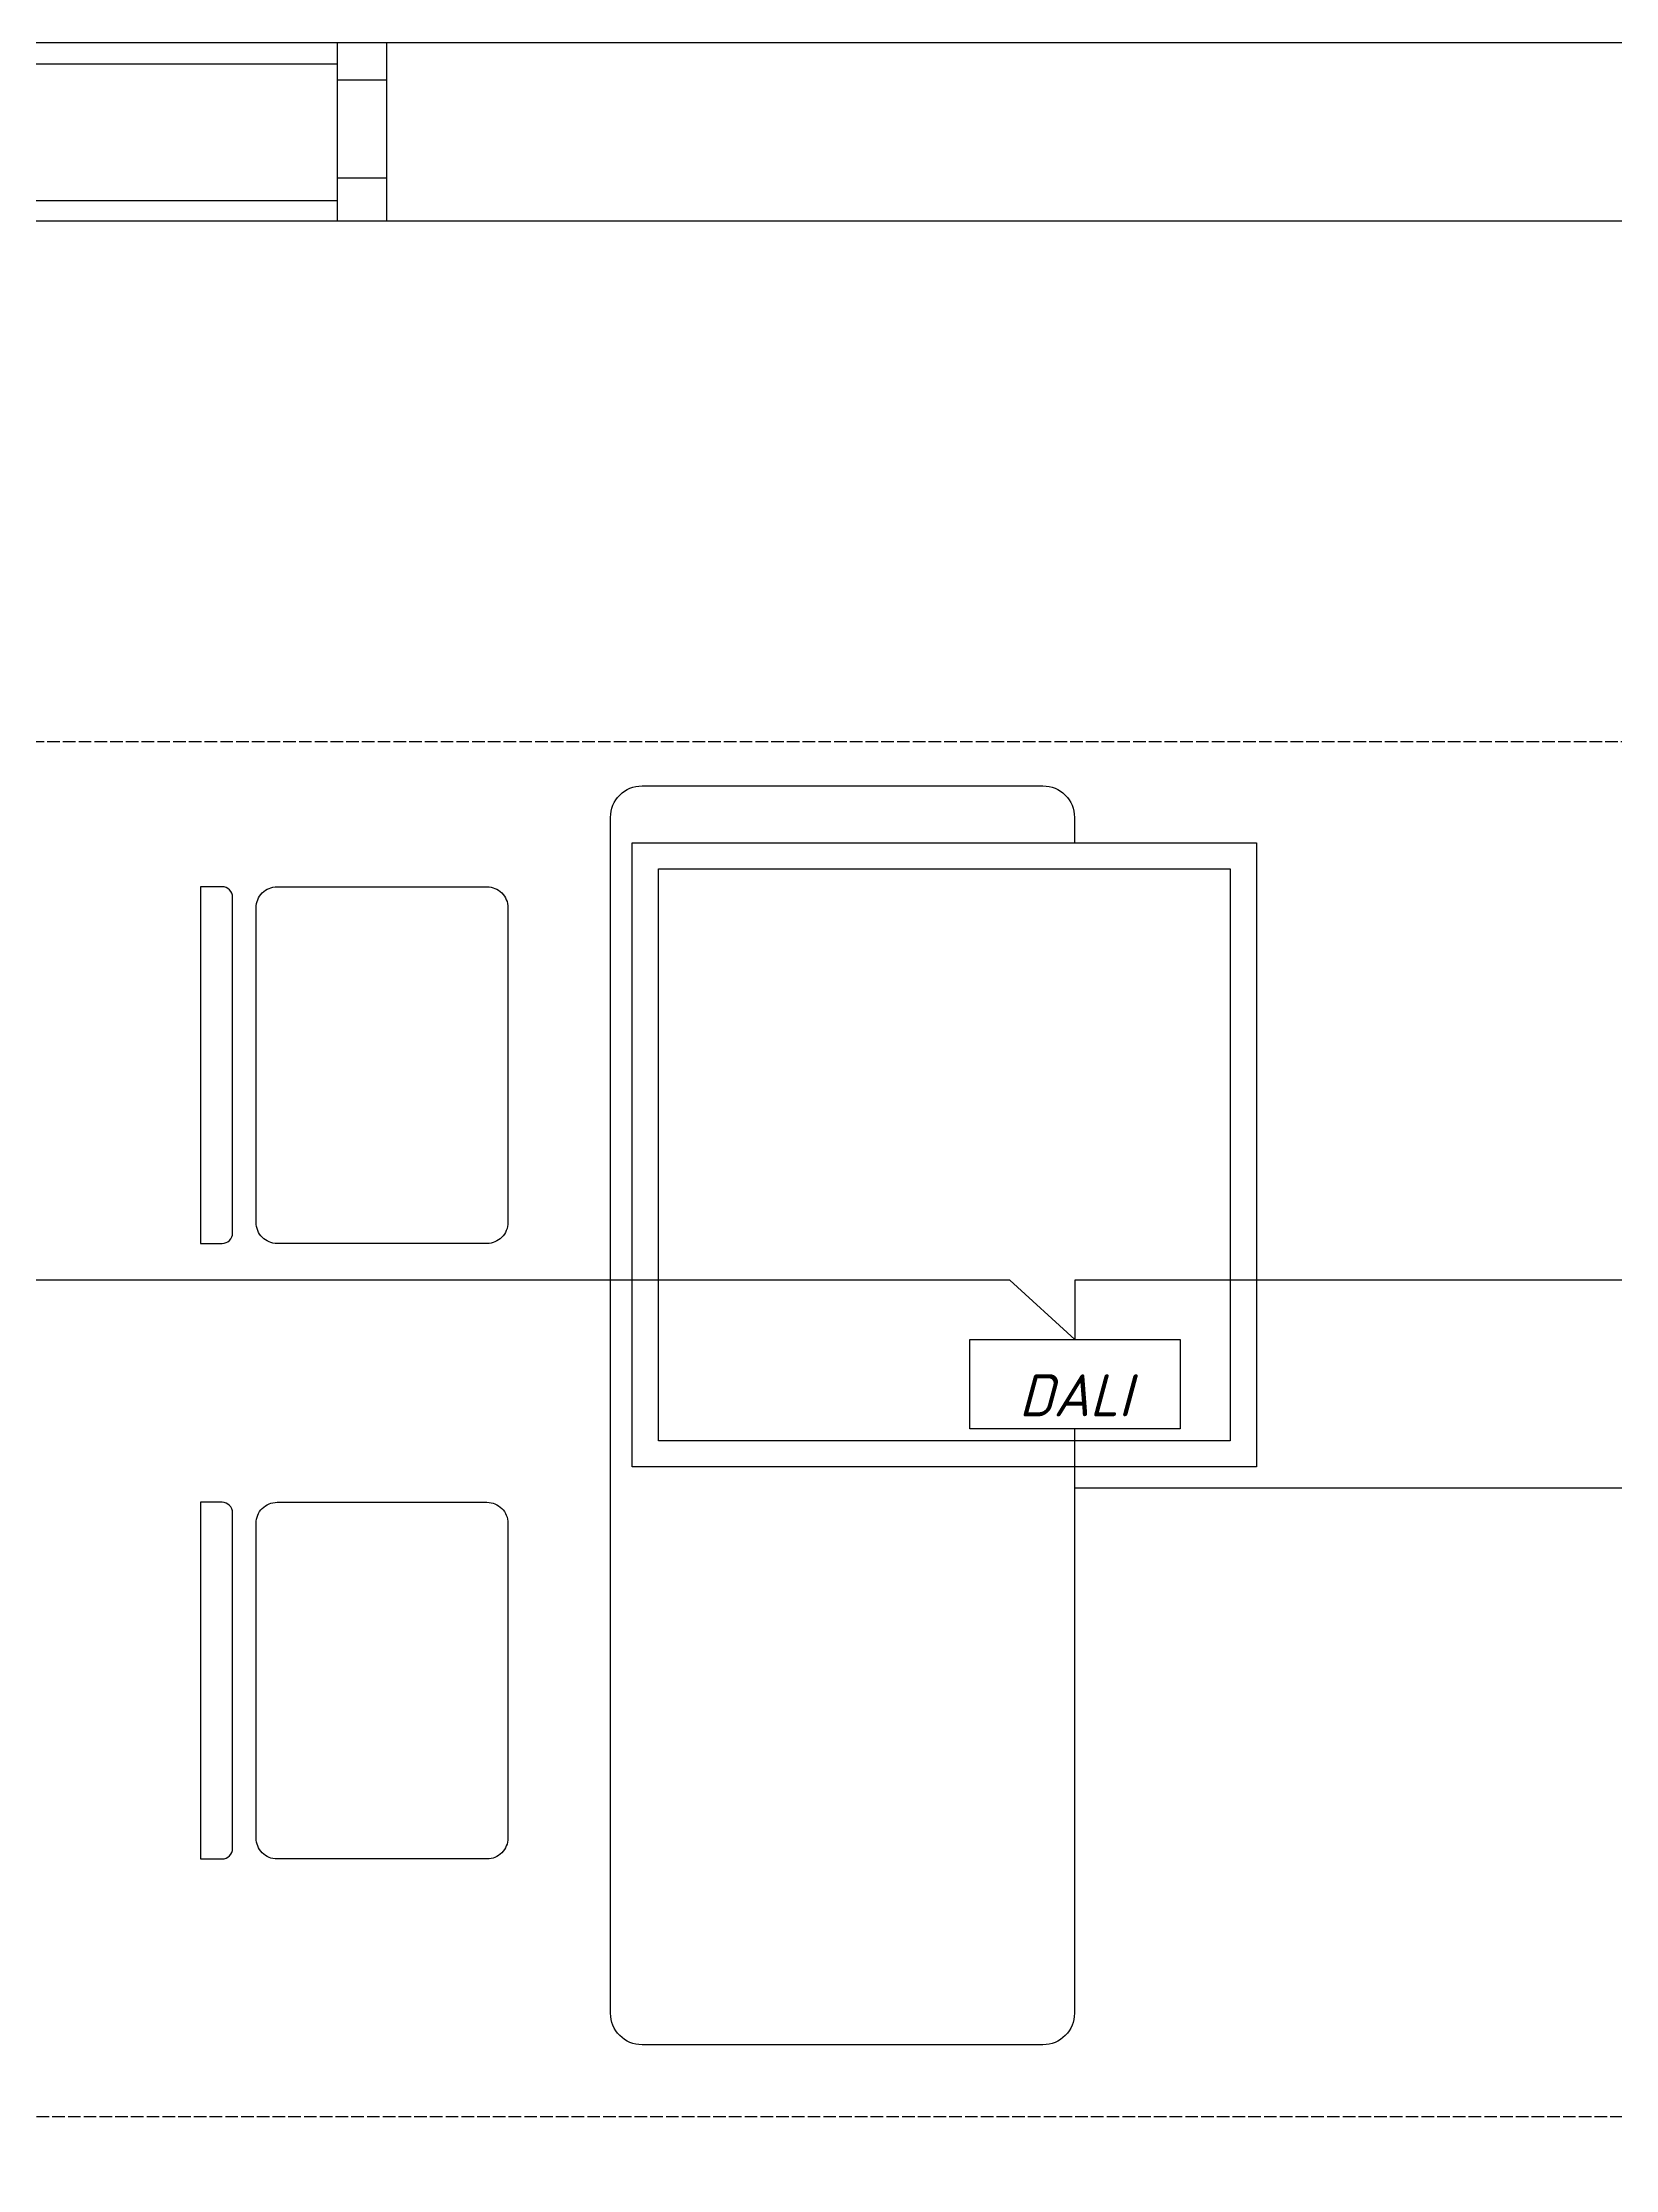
# Model space of a CAD drawing. Header units: millimetres. Extents: x -4896 to 62463, y -11301 to 6998.
# Drawn here: x 1640 to 3140, y 1453 to 3481 of the extents above; entities that cross this region are included whole.
import ezdxf

# ---------------------------------------------------------------- set-up
doc = ezdxf.new("R2010")
doc.units = ezdxf.units.MM
doc.linetypes.add('ACAD_ISO02W100', pattern=[15, 12, -3])
doc.layers.add('Рамка', color=250, linetype='Continuous')
doc.styles.add('Мой новый', font='isocpeur.ttf', dxfattribs={"width": 0.955, "oblique": 15})

# ---------------------------------------------------------------- blocks, each defined once
blk = doc.blocks.new('DALI_драйвер светильника')
at = {"layer": 'Рамка', "color": 3}
blk.add_lwpolyline([(-100.2, 42.7), (100.2, 42.7), (100.2, -42.7), (-100.2, -42.7)], close=True, dxfattribs=at)
at = {"layer": 'Рамка', "color": 3, "insert": (-100.2, 42.7), "char_height": 4, "width": 200.467, "attachment_point": 1, "style": 'Мой новый'}
blk.add_mtext('\\pxqc;\\P\\P\\P\\P\\P{\\H10x;DALI}', dxfattribs=at)

msp = doc.modelspace()

# ---------------------------------------------------------------- linework, layer by layer
at = {"layer": 'Рамка', "color": 4}
for p, q in [((1968.4, 3310.6), (1968.4, 3480.6)), ((949, 3460.2), (1921, 3460.2)), ((1921, 3445.1), (1968.4, 3445.1)), ((1921, 3351.6), (1968.4, 3351.6)), ((949, 3330), (1921, 3330))]:
    msp.add_line(p, q, dxfattribs=at)
at = {"layer": 'Рамка'}
for points in [[(5870.6, -1570.3), (-573.7, -1570.3), (-573.7, 3480.6), (8443.9, 3480.6), (8443.9, -1570.3), (6886.6, -1570.3)], [(5870.6, -1400.3), (-403.7, -1400.3), (-403.7, 3310.6), (8273.9, 3310.6), (8273.9, -1400.3), (6886.6, -1400.3)]]:
    msp.add_lwpolyline(points, dxfattribs=at)
at = {"layer": 'Рамка', "color": 4}
msp.add_lwpolyline([(1921, 3480.6), (1921, 3310.6)], dxfattribs=at)
at = {"layer": 'Рамка', "color": 5, "linetype": 'ACAD_ISO02W100'}
msp.add_lwpolyline([(774.8, 2814.2), (7811.6, 2814.2), (7811.6, 1503.3), (774.8, 1503.3)], close=True, dxfattribs=at)
at = {"layer": 'Рамка', "color": 241, "true_color": 0xf7abae}
msp.add_lwpolyline([(2623.9, 2122.8), (2623.9, 1602, -0.414214), (2593.9, 1572), (2211.7, 1572, -0.414214), (2181.7, 1602), (2181.7, 2742, -0.414214), (2211.7, 2772), (2593.9, 2772, -0.414214), (2623.9, 2742), (2623.9, 2717.8)], format="xyb", dxfattribs=at)
at = {"layer": 'Рамка'}
for points in [[(2202.4, 2717.8), (2797.4, 2717.8), (2797.4, 2122.8), (2202.4, 2122.8)], [(2227.4, 2692.8), (2772.4, 2692.8), (2772.4, 2147.8), (2227.4, 2147.8)]]:
    msp.add_lwpolyline(points, close=True, dxfattribs=at)
at = {"layer": 'Рамка', "color": 241, "true_color": 0xf7abae}
for points in [[(1811.5, 2675.8), (1790.8, 2675.8), (1790.8, 2335.8), (1811.5, 2335.8, 0.414214), (1821.5, 2345.8), (1821.5, 2665.8, 0.414214)], [(2083.9, 2655.8), (2083.9, 2355.8, -0.414214), (2063.9, 2335.8), (1863.9, 2335.8, -0.414214), (1843.9, 2355.8), (1843.9, 2655.8, -0.414214), (1863.9, 2675.8), (2063.9, 2675.8, -0.414214)], [(1811.5, 2089.1), (1790.8, 2089.1), (1790.8, 1749.1), (1811.5, 1749.1, 0.414214), (1821.5, 1759.1), (1821.5, 2079.1, 0.414214)], [(2083.9, 2069.1), (2083.9, 1769.1, -0.414214), (2063.9, 1749.1), (1863.9, 1749.1, -0.414214), (1843.9, 1769.1), (1843.9, 2069.1, -0.414214), (1863.9, 2089.1), (2063.9, 2089.1, -0.414214)]]:
    msp.add_lwpolyline(points, format="xyb", close=True, dxfattribs=at)
at = {"layer": 'Рамка', "color": 3}
for points in [[(2624.4, 2244.4), (2562.2, 2300.9), (1434.4, 2300.9), (1434.4, 2244.4)], [(3814.4, 2244.4), (3752.2, 2300.9), (2624.4, 2300.9), (2624.4, 2244.4)]]:
    msp.add_lwpolyline(points, dxfattribs=at)
at = {"layer": 'Рамка', "color": 1}
msp.add_lwpolyline([(3814.4, 2159), (3752.2, 2102.4), (2624.4, 2102.4), (2624.4, 2159)], dxfattribs=at)

# ---------------------------------------------------------------- block references
at = {"layer": 'Рамка'}
msp.add_blockref('DALI_драйвер светильника', (2624.4, 2201.7), dxfattribs=at)

doc.saveas('drawing.dxf')
